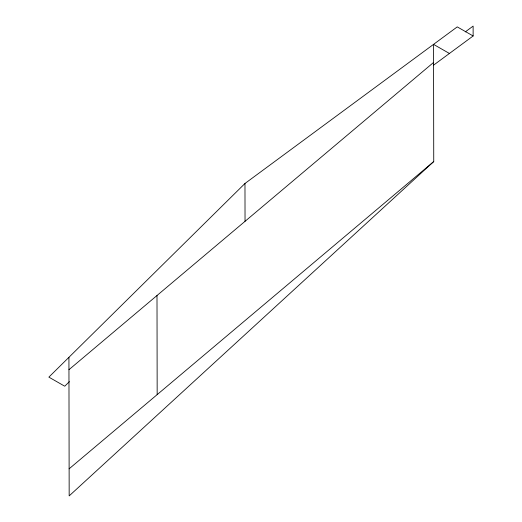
<?xml version="1.0" encoding="UTF-8"?>
<svg xmlns="http://www.w3.org/2000/svg" width="522" height="522" viewBox="0 0 522 522"><rect width="100%" height="100%" fill="white"/><g stroke="black" fill="none" stroke-linecap="round" stroke-linejoin="round"><path stroke-width="0.78" d="M433.71 65.061L473.134 35.972L457.252 26.883L244.975 183.476L48.866 377.132L64.748 386.221L69.387 381.641M449.422 53.466L433.541 44.377L433.743 161.552L69.172 495.9L68.93 357.316M68.95 369.707L433.573 62.451M69.126 468.815L433.743 161.552M465.259 31.901L473.121 26.1L473.134 35.972M244.975 183.476L245.04 221.321M156.998 295.511L157.168 394.619"/></g></svg>
